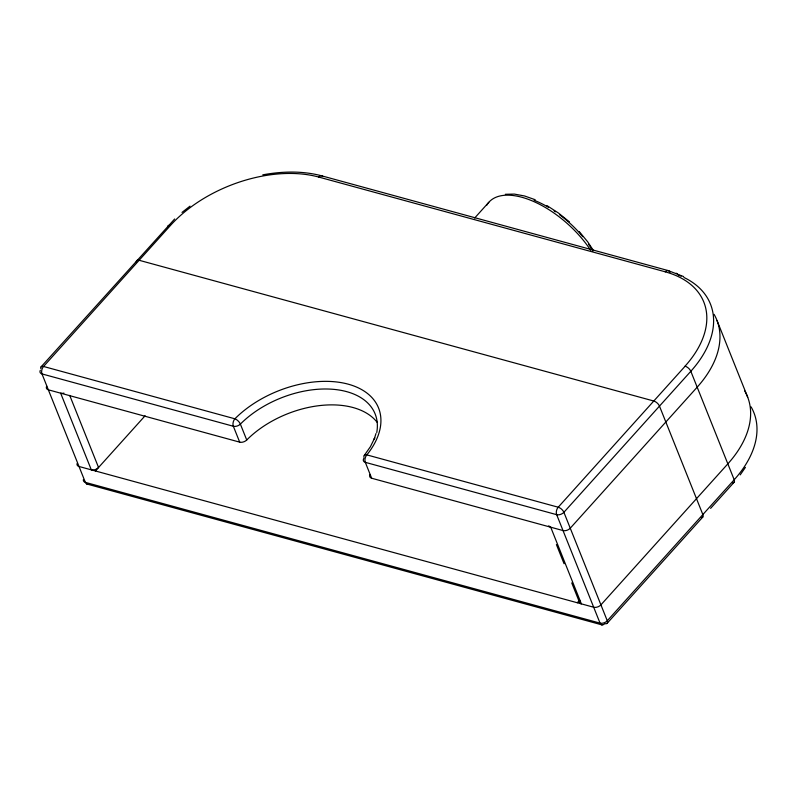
<?xml version="1.0" encoding="UTF-8"?>
<svg xmlns="http://www.w3.org/2000/svg" width="797" height="797" viewBox="0 0 797 797"><rect width="100%" height="100%" fill="white"/><g stroke="black" fill="none" stroke-linecap="round" stroke-linejoin="round"><path stroke-width="1.2" d="M375.965 433.578L374.192 439.207L374.759 437.812L370.416 446.679L364.289 455.416M740.214 474.882L745.414 467.371M41.105 366.839L174.663 218.976M322.934 176.595A5.4 3.327 -74.7 0 0 318.77 177.064A110.673 67.526 -21.8 0 0 170.468 225.451L43.536 366.471A5.4 2.69 42 0 0 40.806 368.613M95.421 470.967L145.094 415.775M474.643 218.049L488.8 202.318M577.287 602.751L579.628 600.141M607.204 623.244L702.785 517.054M710.615 508.347L734.117 482.235M182.015 212.41L190.015 206.164M262.791 174.832C282.128 171.295 302.312 170.707 321.45 175.758L667.986 270.532L683.667 276.589M505.308 194.289L514.344 194.089L524.585 195.982L535.186 199.718M318.77 177.064L665.306 271.827A5.4 3.327 -74.7 0 1 670.028 272.325M377.111 422.271A81.653 49.822 -21.8 0 0 246.731 439.994A5.4 3.298 -21.8 0 1 239.698 442.146L48.348 389.813A5.4 3.298 -21.8 0 1 46.674 386.206M370.067 474.484A5.4 3.298 -21.8 0 0 371.661 478.23L563.021 530.563A5.4 3.298 -21.8 0 0 570.253 528.202L697.176 387.183A116.103 70.843 -21.8 0 0 714.082 314.347M86.743 483.978L602.084 624.918M676.185 273.222L677.51 273.819M546.852 205.526L558.408 212.998L569.466 221.925M579.2 231.538L587.678 241.79L593.317 250.378M717.061 320.613L747.725 397.285M556.406 544.56L564.067 563.728M571.738 582.896L579.399 602.064M371.661 478.23L365.305 462.34A5.4 3.298 -21.8 0 1 363.92 458.265M246.731 439.994L240.375 424.104A5.4 2.471 44.8 0 0 234.896 418.804L43.536 366.471A5.4 3.327 -74.7 0 0 41.992 373.923L85.369 482.374A5.4 3.327 -74.7 0 0 88.826 483.869M239.698 442.146L233.342 426.256A5.4 3.327 -74.7 0 1 234.896 418.804A87.052 53.12 -21.8 0 1 348.249 384.184A87.052 53.12 -21.8 0 1 366.839 454.888A5.4 3.327 -74.7 0 0 365.305 462.34L556.665 514.673A5.4 3.298 -21.8 0 0 563.897 512.312L690.82 371.292A116.103 70.843 -21.8 0 0 683.965 277.476M69.718 395.392L98.549 467.49A5.4 3.298 -21.8 0 1 91.316 469.851L60.652 393.18A5.4 3.298 -21.8 0 0 63.939 393.11M548.834 525.711A5.4 3.298 -21.8 0 0 550.717 527.206L581.382 603.877A5.4 3.298 -21.8 0 1 579.708 600.271M744.747 391.018A116.103 70.843 -21.8 0 1 727.84 463.854L600.918 604.873A5.4 3.298 -21.8 0 1 593.685 607.234L79.013 466.484A5.4 3.298 -21.8 0 1 77.06 463.605M751.103 406.908A116.103 70.843 -21.8 0 1 734.196 479.754A5.4 2.69 42 0 1 732.752 482.753M701.41 517.572A5.4 2.69 42 0 0 702.854 514.573L659.478 406.111A5.4 2.69 42 0 0 653.789 401.021L139.116 260.27A5.4 2.69 42 0 0 136.327 262.074M678.207 274.995A116.103 70.843 -21.8 0 1 681.126 276.18M83.416 479.495A5.4 3.298 -21.8 0 0 85.369 482.374L600.041 623.124A5.4 3.327 -74.7 0 0 604.764 623.623A5.4 2.69 42 0 0 607.274 620.763L734.196 479.754L690.82 371.292A5.4 2.69 42 0 0 685.131 366.202L558.209 507.221A5.4 3.327 -74.7 0 0 556.665 514.673L600.041 623.124A5.4 3.298 -21.8 0 0 607.274 620.763L563.897 512.312A5.4 2.69 42 0 0 558.209 507.221L366.849 454.888A5.4 2.889 39 0 0 363.94 457.249M665.286 271.847A110.544 67.446 -21.8 0 1 685.091 366.122M40.318 370.316A5.4 3.298 -21.8 0 0 41.992 373.923L233.342 426.256A5.4 3.298 -21.8 0 0 240.375 424.104A81.653 49.822 -21.8 0 1 331.203 389.165A81.653 49.822 -21.8 0 1 376.742 432.552M486.598 205.417A73.444 36.542 42 0 1 533.034 201.223A73.444 36.542 42 0 1 590.597 250.188M167.719 227.593A5.4 2.69 42 0 1 170.458 225.451M534.11 200.266A68.024 33.843 42 0 1 548.466 207.31M554.104 210.846A68.024 33.843 42 0 1 555.499 211.793M559.663 214.762A68.024 33.843 42 0 1 582.776 236.699M588.555 244.271A68.024 33.843 42 0 1 592.928 251.075"/></g></svg>
